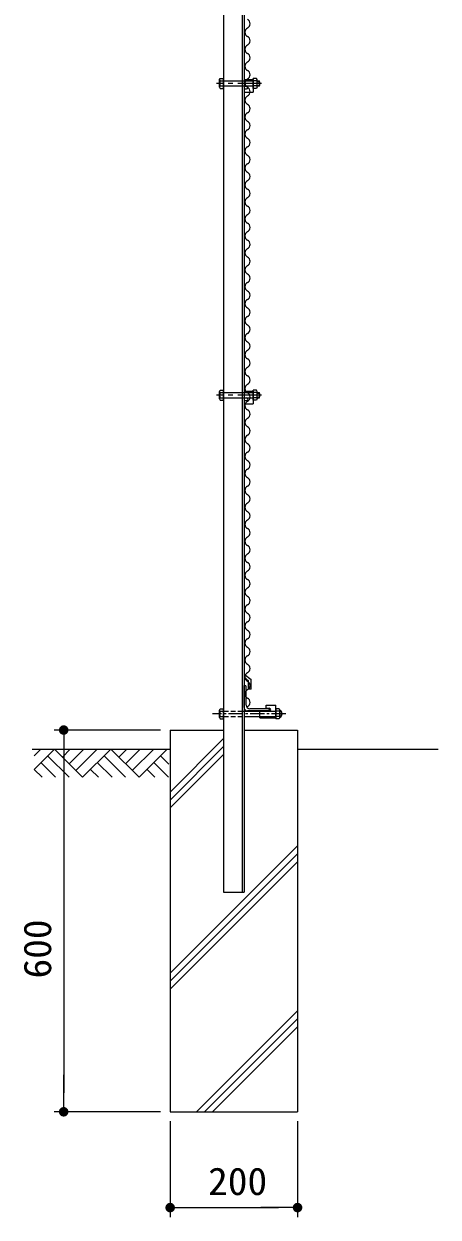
# Model space of a CAD drawing. Units: millimetres, scale not verified. Extents: x -4455 to 4455, y -3150 to 3150.
# Drawn here: x 226 to 877, y -755 to 1120 of the extents above; entities that cross this region are included whole.
import ezdxf
from ezdxf.enums import TextEntityAlignment as Align

# ---------------------------------------------------------------- set-up
doc = ezdxf.new("R2010")
doc.units = ezdxf.units.MM
doc.header["$LTSCALE"] = 30
for name, pattern in [('DASHED', [7.5, 6, -1.5]), ('USER1', [2, 1.25, -0.25, 0.25, -0.25]), ('USER3', [0.375, 0.25, -0.125]), ('USER4', [1.125, 0.75, -0.125, 0.125, -0.125]), ('USER5', [4.7625, 3.175, -1.5875])]:
    doc.linetypes.add(name, pattern=pattern)
for name, color, linetype, lineweight in [('0-1_SUNPOU', 1, 'Continuous', 18), ('0-2_1部材', 3, 'Continuous', 18), ('0-6_5寸法', 1, 'Continuous', 18), ('0-7_GL', 7, 'Continuous', 9), ('0-8_8部品', 3, 'Continuous', 18), ('0-9_4基礎', 4, 'Continuous', 18), ('0-A_AMI', 3, 'Continuous', 18), ('0-B_2網', 4, 'Continuous', 18), ('0-C_0', 7, 'Continuous', 9)]:
    doc.layers.add(name, color=color, linetype=linetype, lineweight=lineweight)
doc.styles.add('ＭＳ ゴシック', font='')
doc.styles.get('ＭＳ ゴシック').set_extended_font_data('MS Gothic')

# ---------------------------------------------------------------- blocks, each defined once
blk = doc.blocks.new('NAMIX13')
at = {"layer": '0-A_AMI'}
for centre, start, end in [((-106.7, -200), 298.07249, 61.92751), ((106.7, -600), 118.07249, 241.92751), ((-106.7, -1000), 298.07249, 61.92751), ((106.7, -1400), 118.07249, 241.92751), ((-106.7, -1800), 298.07249, 61.92751), ((106.7, -2200), 118.07249, 241.92751), ((106.7, -3000), 118.07249, 241.92751), ((-106.7, -2600), 298.07249, 61.92751), ((-106.7, -3400), 298.07249, 61.92751), ((106.7, -3800), 118.07249, 241.92751), ((106.7, -4600), 118.07249, 241.92751), ((-106.7, -4200), 298.07249, 61.92751), ((-106.7, -5000), 298.07249, 61.92751), ((106.7, -5400), 118.07249, 241.92751), ((-106.7, -5800), 298.07249, 61.92751), ((106.7, -6200), 118.07249, 241.92751), ((-106.7, -6600), 298.07249, 61.92751), ((106.7, -7000), 118.07249, 241.92751), ((-106.7, -7400), 298.07249, 61.92751), ((106.7, -7800), 118.07249, 241.92751), ((106.7, -8600), 118.07249, 241.92751), ((-106.7, -8200), 298.07249, 61.92751)]:
    blk.add_arc(centre, 226.7, start, end, dxfattribs=at)
blk = doc.blocks.new('M1')
at = {"layer": '0-1_SUNPOU'}
blk.add_line((-7.5, 0), (-57.86, 0), dxfattribs=at)
for points in [[(0, 0), (-7.5, 0), (-7.44, 0.94)], [(0, 0), (-7.44, -0.94), (-7.5, 0)], [(0, 0), (-7.44, 0.94), (-7.26, 1.87)], [(0, 0), (-7.26, -1.87), (-7.44, -0.94)], [(0, 0), (-7.26, 1.87), (-6.97, 2.76)], [(0, 0), (-6.97, -2.76), (-7.26, -1.87)], [(0, 0), (-6.97, 2.76), (-6.57, 3.61)], [(0, 0), (-6.57, -3.61), (-6.97, -2.76)], [(0, 0), (-6.57, 3.61), (-6.07, 4.41)], [(0, 0), (-6.07, -4.41), (-6.57, -3.61)], [(0, 0), (-6.07, 4.41), (-5.47, 5.13)], [(0, 0), (-5.47, -5.13), (-6.07, -4.41)], [(0, 0), (-5.47, 5.13), (-4.78, 5.78)], [(0, 0), (-4.78, -5.78), (-5.47, -5.13)], [(0, 0), (-4.78, 5.78), (-4.02, 6.33)], [(0, 0), (-4.02, -6.33), (-4.78, -5.78)], [(0, 0), (-4.02, 6.33), (-3.19, 6.79)], [(0, 0), (-3.19, -6.79), (-4.02, -6.33)], [(0, 0), (-3.19, 6.79), (-2.32, 7.13)], [(0, 0), (-2.32, -7.13), (-3.19, -6.79)], [(0, 0), (-2.32, 7.13), (-1.41, 7.37)], [(0, 0), (-1.41, -7.37), (-2.32, -7.13)], [(0, 0), (-1.41, 7.37), (-0.47, 7.49)], [(0, 0), (-0.47, -7.49), (-1.41, -7.37)], [(0, 0), (-0.47, 7.49), (0.47, 7.49)], [(0, 0), (0.47, -7.49), (-0.47, -7.49)], [(0, 0), (0.47, 7.49), (1.41, 7.37)], [(0, 0), (1.41, 7.37), (2.32, 7.13)], [(0, 0), (2.32, 7.13), (3.19, 6.79)], [(0, 0), (3.19, 6.79), (4.02, 6.33)], [(0, 0), (4.02, 6.33), (4.78, 5.78)], [(0, 0), (4.78, 5.78), (5.47, 5.13)], [(0, 0), (5.47, 5.13), (6.07, 4.41)], [(0, 0), (6.07, 4.41), (6.57, 3.61)], [(0, 0), (6.57, 3.61), (6.97, 2.76)], [(0, 0), (6.97, 2.76), (7.26, 1.87)], [(0, 0), (7.26, 1.87), (7.44, 0.94)], [(0, 0), (7.44, 0.94), (7.5, 0)], [(0, 0), (1.41, -7.37), (0.47, -7.49)], [(0, 0), (2.32, -7.13), (1.41, -7.37)], [(0, 0), (3.19, -6.79), (2.32, -7.13)], [(0, 0), (4.02, -6.33), (3.19, -6.79)], [(0, 0), (4.78, -5.78), (4.02, -6.33)], [(0, 0), (5.47, -5.13), (4.78, -5.78)], [(0, 0), (6.07, -4.41), (5.47, -5.13)], [(0, 0), (6.57, -3.61), (6.07, -4.41)], [(0, 0), (6.97, -2.76), (6.57, -3.61)], [(0, 0), (7.26, -1.87), (6.97, -2.76)], [(0, 0), (7.44, -0.94), (7.26, -1.87)], [(0, 0), (7.5, 0), (7.44, -0.94)]]:
    blk.add_solid(points, dxfattribs=at)
blk = doc.blocks.new('GL-マーク')
at = {"layer": '0-C_0', "color": 1, "lineweight": 18}
for p, q in [((-418.12, -21.21), (-396.91, 0)), ((-418.12, -63.64), (-354.48, 0)), ((-354.48, 0), (-265.86, -88.62)), ((-304.52, 0), (-329.5, -24.98)), ((-262.09, 0), (-308.29, -46.2)), ((-219.67, 0), (-287.08, -67.41)), ((-177.24, 0), (-265.86, -88.62)), ((-177.24, 0), (-88.62, -88.62)), ((-127.28, 0), (-152.26, -24.98)), ((-84.85, 0), (-131.05, -46.19)), ((-42.43, 0), (-109.83, -67.41)), ((0, 0), (-88.62, -88.62)), ((-375.7, -21.21), (-308.29, -88.62)), ((-198.45, -21.21), (-131.05, -88.62)), ((4.99, -47.42), (-21.21, -21.21)), ((-418.12, -63.64), (-393.14, -88.62)), ((-396.91, -42.43), (-350.71, -88.62)), ((-240.88, -63.64), (-215.9, -88.62)), ((-219.67, -42.43), (-173.47, -88.62)), ((-38.66, -88.62), (-63.64, -63.64)), ((3.77, -88.62), (-42.43, -42.43))]:
    blk.add_line(p, q, dxfattribs=at)

msp = doc.modelspace()

# ---------------------------------------------------------------- linework, layer by layer
at = {"layer": '0-2_1部材', "color": 7, "lineweight": 9}
for p, q in [((539.94, 1525.42), (539.94, -244.58)), ((571.94, 1400.59), (571.94, -244.58)), ((571.94, 953.66), (571.94, 86.1)), ((571.94, 98.39), (582.94, 89.89)), ((571.94, 93.33), (578.94, 87.92)), ((571.94, 46.05), (571.94, 80.42)), ((571.94, 80.42), (573.06, 80.42)), ((575.31, 49.42), (575.31, 78.17)), ((578.94, 74.92), (578.94, 87.92)), ((582.94, 74.92), (582.94, 89.89)), ((582.94, 74.92), (578.94, 74.92)), ((611.94, 40.42), (577.56, 40.42)), ((609.69, 43.8), (580.94, 43.8)), ((611.94, 40.42), (611.94, 41.55)), ((539.94, -244.58), (571.94, -244.58))]:
    msp.add_line(p, q, dxfattribs=at)
at = {"layer": '0-2_1部材'}
msp.add_line((568.94, 1525.42), (568.94, -244.58), dxfattribs=at)
at = {"layer": '0-2_1部材', "color": 7, "lineweight": 9}
for centre, radius, start, end in [((573.06, 78.17), 2.25, 0, 90), ((577.56, 46.05), 5.62, 180, 270), ((580.94, 49.42), 5.62, 180, 270), ((609.69, 41.55), 2.25, 0, 90)]:
    msp.add_arc(centre, radius, start, end, dxfattribs=at)
at = {"layer": '0-6_5寸法'}
for p, q in [((440.94, 10.42), (273.77, 10.42)), ((288.77, -19.58), (288.77, -559.58)), ((440.94, -589.58), (273.77, -589.58)), ((455.94, -604.58), (455.94, -755.16)), ((655.94, -604.58), (655.94, -755.16)), ((485.94, -740.16), (625.94, -740.16))]:
    msp.add_line(p, q, dxfattribs=at)
at = {"layer": '0-7_GL'}
for p, q in [((239.41, -19.58), (455.94, -19.58)), ((655.94, -19.58), (876.63, -19.58))]:
    msp.add_line(p, q, dxfattribs=at)
at = {"layer": '0-8_8部品'}
for p, q in [((533.54, 1032.77), (534.65, 1034.69)), ((533.54, 1020.93), (533.54, 1032.77)), ((534.65, 1034.69), (539.94, 1034.69)), ((539.94, 1019.01), (539.94, 1034.69)), ((571.94, 1033.17), (571.94, 1022.67)), ((571.94, 1033.17), (586.14, 1033.17)), ((586.14, 1019.01), (586.14, 1034.69)), ((586.14, 1033.17), (586.14, 1013.17)), ((592.54, 1020.93), (592.54, 1032.77)), ((534.22, 1030.85), (539.94, 1030.85)), ((534.22, 1022.85), (539.94, 1022.85)), ((571.94, 1022.67), (575.89, 1022.67)), ((571.94, 1018.17), (575.89, 1018.17)), ((571.94, 1018.17), (571.94, 1013.17)), ((571.94, 1013.17), (586.14, 1013.17)), ((591.85, 1030.85), (586.14, 1030.85)), ((591.85, 1022.85), (586.14, 1022.85)), ((591.43, 1019.01), (586.14, 1019.01)), ((592.54, 1020.93), (591.43, 1019.01)), ((592.54, 1030.85), (596.09, 1030.85)), ((592.54, 1030.05), (596.49, 1030.05)), ((592.54, 1023.65), (596.49, 1023.65)), ((592.54, 1022.85), (596.09, 1022.85)), ((596.09, 1022.85), (596.09, 1030.85)), ((533.54, 542.77), (534.65, 544.69)), ((534.65, 544.69), (539.94, 544.69)), ((539.94, 529.01), (539.94, 544.69)), ((586.14, 529.01), (586.14, 544.69)), ((533.54, 530.93), (533.54, 542.77)), ((534.22, 540.85), (539.94, 540.85)), ((534.22, 532.85), (539.94, 532.85)), ((571.94, 543.17), (586.14, 543.17)), ((571.94, 532.67), (575.89, 532.67)), ((571.94, 528.17), (575.89, 528.17)), ((571.94, 528.17), (571.94, 523.17)), ((586.14, 543.17), (586.14, 523.17)), ((591.85, 540.85), (586.14, 540.85)), ((591.85, 532.85), (586.14, 532.85)), ((591.43, 529.01), (586.14, 529.01)), ((592.54, 530.93), (591.43, 529.01)), ((592.54, 530.93), (592.54, 542.77)), ((592.54, 540.85), (596.09, 540.85)), ((592.54, 540.05), (596.49, 540.05)), ((592.54, 533.65), (596.49, 533.65)), ((592.54, 532.85), (596.09, 532.85)), ((596.09, 532.85), (596.09, 540.85)), ((571.94, 523.17), (586.14, 523.17)), ((533.54, 41.89), (534.65, 43.81)), ((533.54, 30.05), (533.54, 41.89)), ((534.22, 39.97), (539.94, 39.97)), ((534.65, 43.81), (539.94, 43.81)), ((539.94, 28.13), (539.94, 43.81)), ((567.03, 39.97), (621.75, 39.97)), ((596.75, 40.15), (611.5, 40.15)), ((596.75, 29.65), (596.75, 40.15)), ((606.75, 49.65), (621.75, 49.65)), ((606.75, 44.65), (606.75, 49.65)), ((606.75, 44.65), (611.5, 44.65)), ((621.75, 29.65), (621.75, 49.65)), ((621.75, 43.81), (621.75, 28.13)), ((627.46, 39.97), (621.75, 39.97)), ((628.15, 41.89), (628.15, 30.05)), ((534.22, 31.97), (539.94, 31.97)), ((571.94, 31.97), (621.65, 31.97)), ((596.75, 29.65), (621.75, 29.65)), ((627.46, 31.97), (621.75, 31.97)), ((627.04, 28.13), (621.75, 28.13)), ((628.15, 30.05), (627.04, 28.13))]:
    msp.add_line(p, q, dxfattribs=at)
at = {"layer": '0-8_8部品', "color": 1, "linetype": 'USER1'}
for p, q in [((599.56, 1026.85), (528.72, 1026.85)), ((599.56, 536.85), (528.72, 536.85))]:
    msp.add_line(p, q, dxfattribs=at)
at = {"layer": '0-8_8部品', "linetype": 'USER5'}
for p, q in [((539.94, 1030.85), (586.14, 1030.85)), ((539.94, 1022.85), (586.14, 1022.85))]:
    msp.add_line(p, q, dxfattribs=at)
at = {"layer": '0-8_8部品', "linetype": 'DASHED'}
for p, q in [((539.94, 540.85), (586.14, 540.85)), ((539.94, 532.85), (586.14, 532.85)), ((596.75, 31.65), (621.75, 31.65))]:
    msp.add_line(p, q, dxfattribs=at)
at = {"layer": '0-8_8部品', "linetype": 'USER3'}
for p, q in [((539.94, 39.97), (571.94, 39.97)), ((539.94, 31.97), (571.94, 31.97))]:
    msp.add_line(p, q, dxfattribs=at)
at = {"layer": '0-8_8部品', "color": 1, "linetype": 'USER4'}
msp.add_line((637.79, 35.97), (522.18, 35.97), dxfattribs=at)
at = {"layer": '0-8_8部品'}
for points in [[(592.54, 1032.77), (591.43, 1034.69), (586.14, 1034.69)], [(533.54, 1020.93), (534.65, 1019.01), (539.94, 1019.01)], [(592.54, 542.77), (591.43, 544.69), (586.14, 544.69)], [(533.54, 530.93), (534.65, 529.01), (539.94, 529.01)], [(628.15, 41.89), (627.04, 43.81), (621.75, 43.81)], [(533.54, 30.05), (534.65, 28.13), (539.94, 28.13)]]:
    msp.add_lwpolyline(points, dxfattribs=at)
for centre, radius, start, end in [((536.57, 1032.77), 3.03, 180, 219.3382), ((589.51, 1032.77), 3.03, 320.6618, 0), ((545.54, 1026.85), 12, 160.52878, 199.47122), ((536.57, 1020.93), 3.03, 140.6618, 180), ((575.89, 1020.42), 2.25, 270, 90), ((580.54, 1026.85), 12, 340.52878, 19.47122), ((589.51, 1020.93), 3.03, 0, 39.3382), ((589.16, 1026.85), 8, 330, 30), ((536.57, 542.77), 3.03, 180, 219.3382), ((545.54, 536.85), 12, 160.52878, 199.47122), ((536.57, 530.93), 3.03, 140.6618, 180), ((575.89, 530.42), 2.25, 270, 90), ((589.51, 542.77), 3.03, 320.6618, 0), ((580.54, 536.85), 12, 340.52878, 19.47122), ((589.51, 530.93), 3.03, 0, 39.3382), ((589.16, 536.85), 8, 330, 30), ((536.57, 41.89), 3.03, 180, 219.3382), ((545.54, 35.97), 12, 160.52878, 199.47122), ((611.5, 42.4), 2.25, 270, 90), ((625.12, 41.89), 3.03, 320.6618, 0), ((616.15, 35.97), 12, 340.52878, 19.47122), ((624.99, 35.97), 6.71, 298.05542, 61.94458), ((536.57, 30.05), 3.03, 140.6618, 180), ((625.12, 30.05), 3.03, 0, 39.3382)]:
    msp.add_arc(centre, radius, start, end, dxfattribs=at)
at = {"layer": '0-9_4基礎', "color": 7, "lineweight": 9}
for p, q in [((455.94, 10.42), (539.94, 10.42)), ((571.94, 10.42), (655.94, 10.42)), ((655.94, 10.42), (655.94, -589.58))]:
    msp.add_line(p, q, dxfattribs=at)
at = {"layer": '0-9_4基礎'}
for p, q in [((455.94, -87.07), (539.94, -3.07)), ((455.94, -99.57), (539.94, -15.57)), ((455.94, -112.07), (539.94, -28.07)), ((455.94, -371.67), (655.94, -171.67)), ((455.94, -384.17), (655.94, -184.17)), ((455.94, -396.67), (655.94, -196.67)), ((497.33, -589.58), (655.94, -430.97)), ((509.83, -589.58), (655.94, -443.47)), ((522.33, -589.58), (655.94, -455.97))]:
    msp.add_line(p, q, dxfattribs=at)
at = {"layer": '0-9_4基礎', "color": 7, "lineweight": 9}
msp.add_lwpolyline([(455.94, 10.42), (455.94, -589.58), (655.94, -589.58)], dxfattribs=at)
at = {"layer": '0-A_AMI'}
for centre, start, end in [((580.93, 200.48), 118.07249, 241.92751), ((573.82, 213.82), 298.07249, 61.92751), ((573.82, 187.15), 298.07249, 61.92751), ((580.93, 173.82), 118.07249, 241.92751), ((580.93, 147.15), 118.07249, 241.92751), ((573.82, 160.48), 298.07249, 61.92751), ((573.82, 133.82), 298.07249, 61.92751), ((580.93, 120.48), 118.07249, 241.92751), ((573.82, 107.15), 298.07249, 61.92751), ((580.93, 93.82), 118.07249, 241.92751), ((573.82, 80.48), 298.07249, 61.92751), ((580.93, 67.15), 118.07249, 241.92751), ((573.82, 53.82), 298.07249, 61.92751)]:
    msp.add_arc(centre, 7.56, start, end, dxfattribs=at)
at = {"layer": '0-B_2網', "color": 3}
for centre, start, end in [((573.82, 240.48), 298.07249, 61.92751), ((580.93, 227.15), 118.07249, 241.92751)]:
    msp.add_arc(centre, 7.56, start, end, dxfattribs=at)

# ---------------------------------------------------------------- block references
at = {"layer": '0-2_1部材', "xscale": 0.03333333, "yscale": 0.03333333}
for p in [(577.38, 1127.15), (577.38, 833.82), (577.38, 540.48)]:
    msp.add_blockref('NAMIX13', p, dxfattribs=at)
at = {"layer": '0-6_5寸法'}
for p, rotation in [((288.77, 10.42), 90), ((288.77, -589.58), 270), ((455.94, -740.16), 180)]:
    msp.add_blockref('M1', p, dxfattribs=dict(at, rotation=rotation))
msp.add_blockref('M1', (655.94, -740.16), dxfattribs=at)
at = {"layer": '0-7_GL', "xscale": 0.5, "yscale": 0.5}
msp.add_blockref('GL-マーク', (451.44, -19.58), dxfattribs=at)

# ---------------------------------------------------------------- texts
at = {"layer": '0-6_5寸法', "color": 3, "style": 'ＭＳ ゴシック', "width": 1.05}
msp.add_text('600', height=43.33, rotation=90, dxfattribs=at).set_placement((282.1, -380.08), align=Align.BOTTOM_LEFT)
msp.add_text('200', height=43.33, dxfattribs=at).set_placement((515.44, -733.48), align=Align.BOTTOM_LEFT)

doc.saveas('drawing.dxf')
